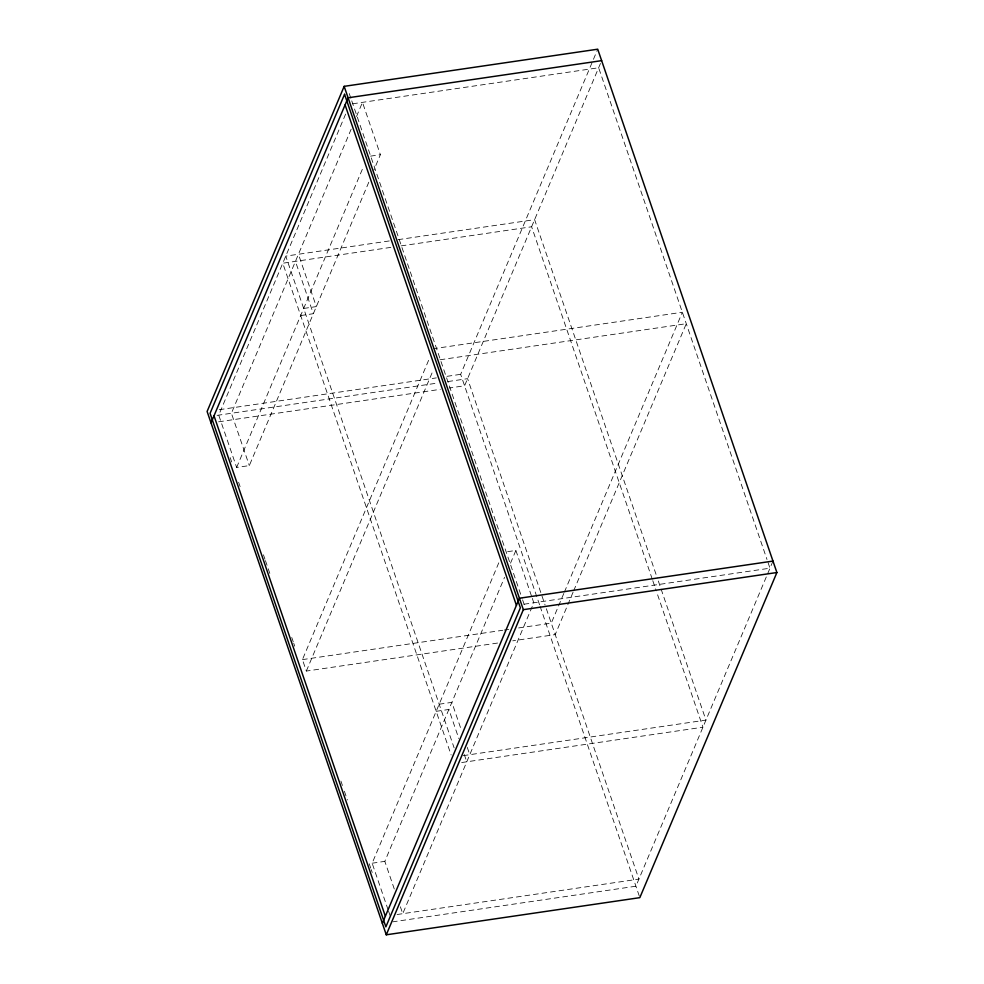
<?xml version="1.0" encoding="UTF-8"?>
<svg xmlns="http://www.w3.org/2000/svg" width="984" height="984" viewBox="0 0 984 984"><rect width="100%" height="100%" fill="white"/><g stroke="black" fill="none" stroke-linecap="round" stroke-linejoin="round"><path stroke-width="0.74" stroke-dasharray="4.92 3.69" d="M345.618 114.107L218.731 415.125L236.64 467.449L249.321 465.592L369.074 181.536M351.153 129.212L231.412 413.268L249.321 465.592M356.516 116.493L362.469 102.361L380.39 154.685L373.834 170.232M236.64 467.449L363.539 166.444M497.547 643.056L306.356 671.063L302.432 659.612L429.332 358.594M306.356 671.063L433.255 370.046M539.576 604.803L460.66 374.338L597.718 49.2M600.449 63.48L464.583 385.777L449.393 388.003M388.077 909.733L372.149 863.214L499.638 560.794M394.276 888.982L384.83 861.357L504.571 577.301M510.524 563.168L515.887 550.45L506.034 551.901M563.795 593.487L551.286 623.155L517.904 628.05M564.398 592.073L682.355 312.248L433.501 348.705M573.082 592.208L555.21 634.606L512.726 640.83M573.672 590.794L686.279 323.699L437.425 360.156M772.981 561.077L635.922 886.215L392.985 921.799M352.616 103.8L598.641 67.761L767.003 559.49M370.525 156.136L380.39 154.685M389.27 240.945L285.766 256.111L454.116 747.84M398.053 239.665L534.607 219.653L657.275 577.94M390.82 247.39L282.765 263.22L451.115 754.949M401.115 245.889L531.618 226.775L652.294 579.244M303.675 308.447L316.356 306.59L298.435 254.253M300.673 315.557L313.355 313.699L295.434 261.363M219.248 409.701L436.367 377.893M446.994 376.331L460.66 374.338M217.058 415.371L437.216 383.12M447.843 381.558L467.584 378.668L545.05 604.951M218.608 421.816L440.291 389.344M523.943 604.225L769.98 568.186L767.495 560.942M302.432 659.612L502.726 630.277M504.251 630.055L508.802 629.379M439.184 704.212L451.853 702.355L461.312 729.968M436.183 711.321L448.864 709.464L458.815 738.541M463.169 755.65L705.946 720.091L657.779 579.391M461.68 762.538L702.945 727.201L656.759 592.307M372.149 863.214L384.83 861.357M397.106 914.517L638.911 879.093L545.554 606.402M652.786 580.695L656.266 590.855M540.068 606.255L639.834 897.654M515.887 550.45L531.815 596.968M532.319 598.42L533.808 602.786L402.739 913.693L400.254 906.424M349.271 93.603L351.251 99.409M351.755 100.86L522.098 598.42M522.602 599.871L525.087 607.116M467.289 747.409L469.774 754.679M464.288 754.531L466.773 761.801M388.569 911.184L390.07 915.551M230.17 457.609L231.658 461.963M238.62 482.271L240.108 486.625M263.441 554.804L264.942 559.158M265.434 560.609L269.899 573.66M291.756 637.484L293.244 641.839M293.749 643.29L294.733 646.193M340.919 781.099L342.42 785.453M344.4 791.247L347.377 799.955M369.234 863.78L370.722 868.134M371.226 869.585L372.21 872.488"/><path stroke-width="1.48" d="M344.166 86.346L207.107 411.472L386.281 934.8L639.834 897.654L776.893 572.528L597.718 49.2L344.166 86.346L523.34 609.662L386.281 934.8M211.019 422.923L348.078 97.785L601.642 60.651M382.358 923.349L519.417 598.223L772.981 561.077M523.34 609.662L776.893 572.528M345.089 104.907L516.416 605.332M214.02 415.814L385.359 916.239M344.56 94.292L210.072 413.329L385.876 926.842L520.376 607.804L344.56 94.292"/></g></svg>
